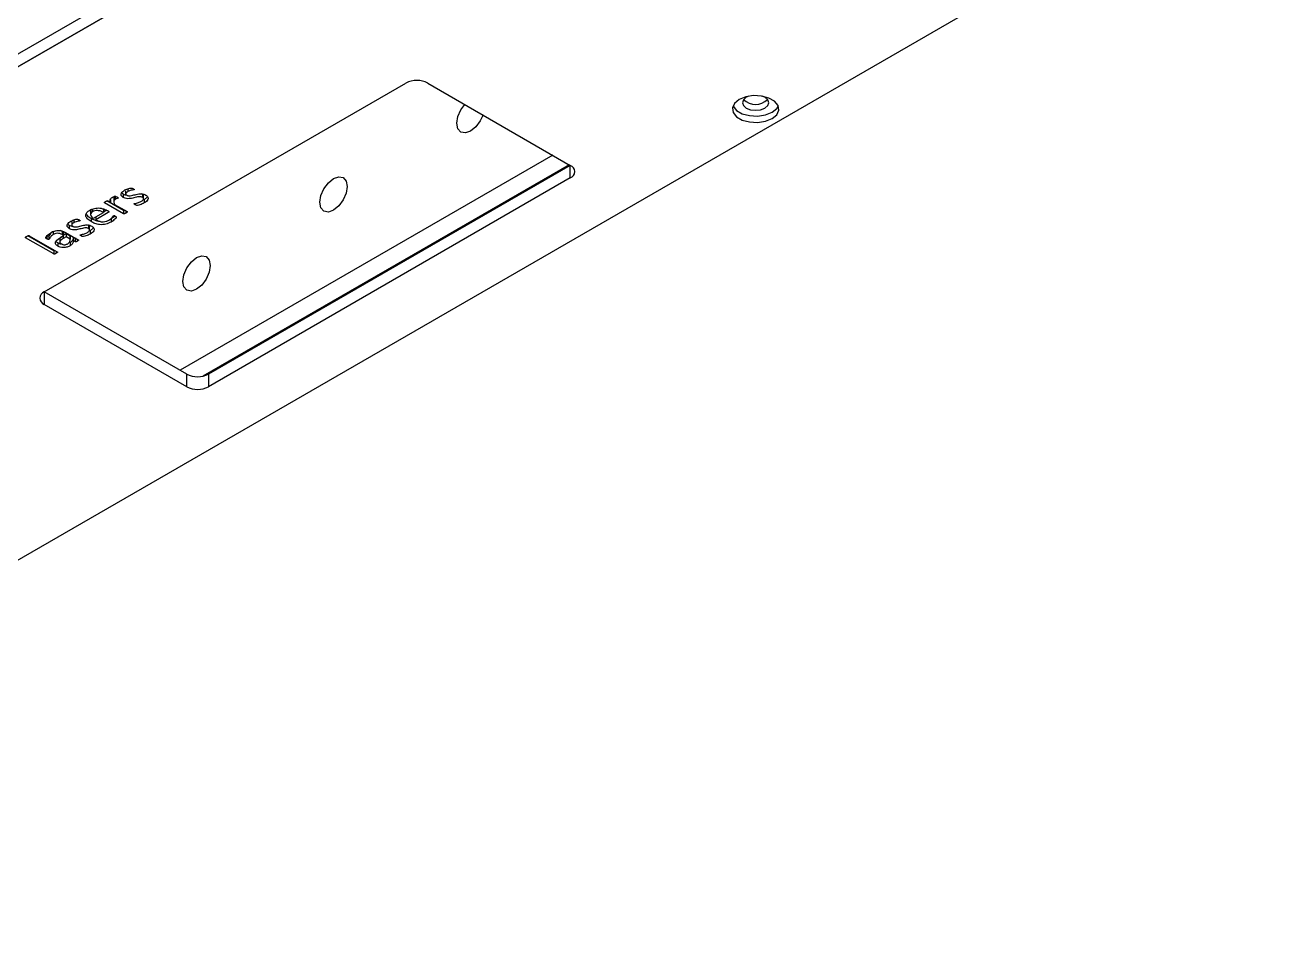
# Model space of a CAD drawing. Header units: millimetres. Extents: x 0 to 210, y 0 to 297.
# Drawn here: x 174.1 to 190.37, y 230.6 to 242.56 of the extents above; entities that cross this region are included whole.
import ezdxf

# ---------------------------------------------------------------- set-up
doc = ezdxf.new("R2010")
doc.units = ezdxf.units.MM
doc.linetypes.add('CENTERX2', pattern=[20.32, 12.7, -2.54, 2.54, -2.54])

msp = doc.modelspace()

# ---------------------------------------------------------------- linework, layer by layer
at = {"color": 7, "linetype": 'Continuous', "lineweight": 25}
for p, q in [((184.3694, 248.1739), (159.4084, 233.7642)), ((184.5108, 248.0923), (159.5498, 233.6826)), ((165.242, 230.6007), (190.3743, 245.1093)), ((174.3419, 239.1196), (179.0088, 241.8137)), ((179.2916, 241.8137), (181.1301, 240.7524)), ((180.9038, 240.883), (176.0955, 238.1073)), ((181.1159, 240.7606), (176.3873, 238.0308)), ((181.1301, 240.7524), (176.4632, 238.0583)), ((181.1301, 240.5891), (176.4632, 237.895)), ((175.393, 240.4251), (175.393, 240.3798)), ((175.419, 240.4545), (175.419, 240.4137)), ((175.5001, 240.4432), (175.5001, 240.4365)), ((175.1206, 240.276), (175.1206, 240.2678)), ((175.3638, 240.1274), (175.1206, 240.2678)), ((175.3638, 240.1682), (175.1489, 240.2923)), ((175.1628, 240.2922), (175.1983, 240.2717)), ((175.1983, 240.3126), (175.1983, 240.2717)), ((175.24, 240.3327), (175.24, 240.2817)), ((175.2554, 240.3541), (175.2554, 240.3132)), ((175.2944, 240.3338), (175.2944, 240.3276)), ((175.362, 240.3794), (175.362, 240.3386)), ((175.5153, 240.2616), (175.5153, 240.244)), ((175.6087, 240.381), (175.6015, 240.3839)), ((175.6087, 240.381), (175.6087, 240.3402)), ((175.6246, 240.3147), (175.6246, 240.3657)), ((175.6755, 240.3468), (175.633, 240.3079)), ((175.633, 240.3079), (175.633, 240.2671)), ((174.9397, 240.1627), (174.9397, 240.1116)), ((174.9659, 240.193), (174.9659, 240.1521)), ((174.977, 240.0685), (175.107, 240.1436)), ((175.1677, 240.1426), (175.0082, 240.0505)), ((175.107, 240.1844), (175.083, 240.1957)), ((175.107, 240.1844), (175.107, 240.1436)), ((175.1488, 240.1725), (175.107, 240.1484)), ((175.1569, 240.1688), (175.1652, 240.164)), ((175.1677, 240.1622), (175.1677, 240.1426)), ((175.2507, 240.2467), (175.4106, 240.1544)), ((175.3638, 240.1682), (175.3638, 240.1274)), ((175.3954, 240.1632), (175.3954, 240.136)), ((174.6653, 239.9772), (174.6653, 239.9364)), ((174.6963, 240.0229), (174.6963, 239.9776)), ((174.7223, 240.0523), (174.7223, 240.0115)), ((174.8034, 240.041), (174.8034, 240.0343)), ((174.912, 239.9788), (174.9048, 239.9817)), ((174.912, 239.9788), (174.912, 239.938)), ((174.9279, 239.9125), (174.9279, 239.9635)), ((174.9788, 239.9446), (174.9363, 239.9057)), ((174.9471, 240.0666), (174.9471, 240.0258)), ((175.0082, 240.0865), (175.0082, 240.0505)), ((175.2054, 240.0611), (175.2054, 240.0203)), ((174.1019, 239.8255), (174.1019, 239.8174)), ((174.4643, 239.6082), (174.1019, 239.8174)), ((174.4643, 239.649), (174.1293, 239.8424)), ((174.1486, 239.8444), (174.5111, 239.6352)), ((174.3762, 239.8408), (174.3762, 239.8031)), ((174.4037, 239.8384), (174.4037, 239.7976)), ((174.4578, 239.8997), (174.4578, 239.8588)), ((174.5429, 239.8078), (174.5429, 239.7568)), ((174.573, 239.8984), (174.5464, 239.9104)), ((174.5587, 239.827), (174.5923, 239.8464)), ((174.5923, 239.8872), (174.573, 239.8984)), ((174.573, 239.8984), (174.573, 239.8576)), ((174.5923, 239.8464), (174.573, 239.8576)), ((174.6235, 239.8284), (174.5856, 239.8065)), ((174.5923, 239.8872), (174.5923, 239.8464)), ((174.6235, 239.8692), (174.5923, 239.8512)), ((174.6168, 239.8863), (174.7817, 239.7911)), ((174.6754, 239.8393), (174.6235, 239.8692)), ((174.6235, 239.8692), (174.6235, 239.8284)), ((174.6754, 239.7984), (174.6235, 239.8284)), ((174.6748, 239.8282), (174.6754, 239.8393)), ((174.6754, 239.8393), (174.6754, 239.7984)), ((174.676, 239.7822), (174.676, 239.8332)), ((174.7411, 239.8085), (174.7164, 239.8228)), ((174.7164, 239.8228), (174.7164, 239.782)), ((174.7411, 239.7677), (174.7164, 239.782)), ((174.7411, 239.8085), (174.7411, 239.7677)), ((174.7696, 239.7981), (174.7696, 239.7747)), ((174.8186, 239.8594), (174.8186, 239.8418)), ((174.9363, 239.9057), (174.9363, 239.8649)), ((174.4643, 239.649), (174.4643, 239.6082)), ((174.4959, 239.6439), (174.4959, 239.6167)), ((174.5177, 239.7502), (174.5177, 239.7094)), ((174.6771, 239.7561), (174.6771, 239.7153)), ((176.1804, 238.0583), (174.3419, 239.1196)), ((176.1804, 237.895), (174.3419, 238.9563)), ((176.1804, 237.895), (176.1804, 238.0583)), ((176.4632, 238.0583), (176.4632, 237.895))]:
    msp.add_line(p, q, dxfattribs=at)
at = {"color": 7, "linetype": 'CENTERX2'}
msp.add_line((166.4795, 237.6831), (178.2882, 244.5001), dxfattribs=at)
at = {"color": 8, "linetype": 'Continuous', "lineweight": 25}
for p, q in [((181.1301, 240.5891), (181.1301, 240.7524)), ((174.5856, 239.8425), (174.5856, 239.8065)), ((174.3419, 239.1196), (174.3419, 238.9563))]:
    msp.add_line(p, q, dxfattribs=at)
at = {"color": 7, "linetype": 'Continuous', "lineweight": 25, "flags": 128}
for points in [[(183.3087, 241.6018), (183.2489, 241.5526), (183.2219, 241.4945), (183.231, 241.4345), (183.2751, 241.38), (183.3487, 241.3375), (183.4432, 241.3121), (183.5469, 241.3068), (183.6476, 241.3224), (183.7329, 241.3569), (183.7927, 241.4062), (183.8197, 241.4643), (183.8106, 241.5242), (183.7665, 241.5787), (183.6929, 241.6212), (183.5984, 241.6467), (183.4947, 241.6519), (183.394, 241.6363), (183.3087, 241.6018)], [(183.4325, 241.6449), (183.4006, 241.6304), (183.3637, 241.5986), (183.3508, 241.561), (183.3637, 241.5235), (183.4006, 241.4916), (183.4557, 241.4704), (183.5208, 241.4629), (183.5859, 241.4704), (183.641, 241.4916), (183.6779, 241.5235), (183.6908, 241.561), (183.6779, 241.5986), (183.641, 241.6304), (183.6091, 241.6449)], [(180.0036, 241.4027), (179.9689, 241.3258), (179.9116, 241.2485), (179.8439, 241.1939), (179.7763, 241.1704), (179.7189, 241.1815), (179.6806, 241.2256), (179.6671, 241.296), (179.6806, 241.3819), (179.7189, 241.4702), (179.7681, 241.5387)], [(183.2293, 241.5202), (183.231, 241.5162), (183.2751, 241.4617), (183.3487, 241.4192), (183.4432, 241.3937), (183.5469, 241.3885), (183.6476, 241.4041), (183.7329, 241.4386), (183.7927, 241.4878), (183.8123, 241.5202)], [(178.0762, 240.5816), (178.1438, 240.6052), (178.2012, 240.594), (178.2395, 240.5499), (178.2529, 240.4796), (178.2395, 240.3937), (178.2012, 240.3053), (178.1438, 240.228), (178.0762, 240.1734), (178.0085, 240.1499), (177.9512, 240.161), (177.9128, 240.2051), (177.8994, 240.2755), (177.9128, 240.3613), (177.9512, 240.4497), (178.0085, 240.5271), (178.0762, 240.5816)], [(176.3084, 239.5611), (176.376, 239.5847), (176.4334, 239.5735), (176.4717, 239.5294), (176.4852, 239.4591), (176.4717, 239.3732), (176.4334, 239.2848), (176.376, 239.2075), (176.3084, 239.1529), (176.2407, 239.1294), (176.1834, 239.1405), (176.1451, 239.1846), (176.1316, 239.255), (176.1451, 239.3408), (176.1834, 239.4292), (176.2407, 239.5065), (176.3084, 239.5611)]]:
    msp.add_lwpolyline(points, dxfattribs=at)
at = {"color": 7, "linetype": 'Continuous', "lineweight": 25}
for centre, radius, start, end in [((179.1502, 241.5408), 0.3074, 62.60967, 117.39033), ((183.5208, 241.7625), 0.223, 226.10451, 313.89549), ((181.0991, 240.6707), 0.0873, 290.78342, 69.21658), ((174.3729, 239.0379), 0.0873, 110.78342, 249.21658), ((176.3218, 238.3312), 0.3074, 242.60967, 297.39033), ((176.3218, 238.1679), 0.3074, 242.60967, 297.39033)]:
    msp.add_arc(centre, radius, start, end, dxfattribs=at)
for points, knots in [([(175.362, 240.3386), (175.3545, 240.3438), (175.3397, 240.3543), (175.332, 240.3746), (175.3388, 240.4041), (175.3642, 240.4219), (175.3819, 240.4343)], [0, 0, 0, 0, 0.18710657, 0.37406269, 0.56136162, 1, 1, 1, 1]), ([(175.3819, 240.4343), (175.3981, 240.4416), (175.4223, 240.4526), (175.4573, 240.4608), (175.4782, 240.4576), (175.4855, 240.4534), (175.4892, 240.4512)], [0, 0, 0, 0, 0.501107, 0.7519513, 0.8743092, 1, 1, 1, 1]), ([(175.5001, 240.4365), (175.4834, 240.434), (175.4536, 240.4296), (175.4296, 240.4186), (175.419, 240.4137)], [0, 0, 0, 0, 0.560195, 1, 1, 1, 1]), ([(175.4892, 240.4512), (175.4927, 240.4491), (175.4979, 240.446), (175.5024, 240.4414), (175.5024, 240.4383), (175.5009, 240.4371), (175.5001, 240.4365)], [0, 0, 0, 0, 0.5009375, 0.7505542, 0.8756117, 1, 1, 1, 1]), ([(175.1206, 240.2678), (175.1196, 240.2685), (175.1176, 240.2698), (175.1176, 240.2735), (175.1228, 240.2789), (175.1292, 240.2825), (175.1335, 240.2849)], [0, 0, 0, 0, 0.1252494, 0.2494368, 0.498674, 1, 1, 1, 1]), ([(175.1335, 240.2849), (175.1376, 240.2874), (175.1438, 240.2911), (175.1531, 240.2939), (175.1593, 240.2938), (175.1617, 240.2927), (175.1628, 240.2922)], [0, 0, 0, 0, 0.501623, 0.7504876, 0.8753471, 1, 1, 1, 1]), ([(175.1983, 240.2717), (175.1946, 240.2849), (175.1894, 240.3032), (175.1991, 240.3269), (175.2108, 240.3349), (175.2167, 240.3389)], [0, 0, 0, 0, 0.5600055, 0.7799744, 1, 1, 1, 1]), ([(175.2167, 240.3389), (175.2265, 240.3438), (175.2387, 240.3498), (175.2557, 240.3539), (175.2623, 240.3531), (175.2701, 240.3497), (175.2758, 240.3463), (175.2803, 240.3437)], [0, 0, 0, 0, 0.4997327, 0.6242242, 0.6865106, 0.7491895, 1, 1, 1, 1]), ([(175.2554, 240.3132), (175.2495, 240.3077), (175.2377, 240.2964), (175.241, 240.2727), (175.247, 240.2566), (175.2507, 240.2467)], [0, 0, 0, 0, 0.27707564, 0.55792295, 1, 1, 1, 1]), ([(175.2554, 240.3541), (175.2491, 240.3485), (175.2397, 240.3403), (175.2407, 240.3307), (175.2411, 240.3276)], [0, 0, 0, 0, 0.6732549, 1, 1, 1, 1]), ([(175.2944, 240.3276), (175.2866, 240.3254), (175.2727, 240.3214), (175.2607, 240.3157), (175.2554, 240.3132)], [0, 0, 0, 0, 0.5601049, 1, 1, 1, 1]), ([(175.2803, 240.3437), (175.2843, 240.3413), (175.2903, 240.3378), (175.296, 240.3331), (175.2971, 240.3297), (175.2953, 240.3283), (175.2944, 240.3276)], [0, 0, 0, 0, 0.5014049, 0.7511669, 0.8758293, 1, 1, 1, 1]), ([(175.362, 240.3794), (175.3535, 240.3844), (175.3444, 240.3898), (175.3417, 240.3968), (175.3415, 240.3973)], [0, 0, 0, 0, 0.9332391, 1, 1, 1, 1]), ([(175.4136, 240.364), (175.4049, 240.365), (175.3852, 240.3671), (175.3703, 240.375), (175.362, 240.3794)], [0, 0, 0, 0, 0.4402629, 1, 1, 1, 1]), ([(175.6087, 240.3402), (175.6044, 240.3423), (175.5958, 240.3464), (175.5732, 240.3484), (175.535, 240.3431), (175.4866, 240.3282), (175.4314, 240.3194), (175.3871, 240.3258), (175.3704, 240.3343), (175.362, 240.3386)], [0, 0, 0, 0, 0.0624455, 0.1249206, 0.249958, 0.5009907, 0.7499261, 0.8749318, 1, 1, 1, 1]), ([(175.419, 240.4137), (175.4132, 240.41), (175.4016, 240.4027), (175.3918, 240.3896), (175.3936, 240.3763), (175.4021, 240.3701), (175.4063, 240.367)], [0, 0, 0, 0, 0.2810241, 0.5607772, 0.7802844, 1, 1, 1, 1]), ([(175.4063, 240.367), (175.4106, 240.3649), (175.4191, 240.3607), (175.4414, 240.3584), (175.4797, 240.3635), (175.5279, 240.3781), (175.5823, 240.3877), (175.6267, 240.3818), (175.6435, 240.3735), (175.6519, 240.3693)], [0, 0, 0, 0, 0.0624666, 0.1249041, 0.2499894, 0.5010199, 0.7501072, 0.8750647, 1, 1, 1, 1]), ([(175.5153, 240.244), (175.5119, 240.2462), (175.5067, 240.2495), (175.5017, 240.2542), (175.5022, 240.2573), (175.5039, 240.2585), (175.5047, 240.2591)], [0, 0, 0, 0, 0.5008265, 0.7504387, 0.8751432, 1, 1, 1, 1]), ([(175.5047, 240.2591), (175.5236, 240.2627), (175.5573, 240.2692), (175.5845, 240.2823), (175.5965, 240.2881)], [0, 0, 0, 0, 0.5601561, 1, 1, 1, 1]), ([(175.633, 240.2671), (175.6152, 240.2588), (175.5886, 240.2463), (175.5518, 240.2345), (175.5275, 240.2367), (175.5194, 240.2416), (175.5153, 240.244)], [0, 0, 0, 0, 0.5011202, 0.7520047, 0.8744983, 1, 1, 1, 1]), ([(175.5965, 240.2881), (175.6029, 240.2922), (175.6157, 240.3005), (175.6262, 240.3152), (175.6235, 240.3301), (175.6136, 240.3368), (175.6087, 240.3402)], [0, 0, 0, 0, 0.2809141, 0.5606757, 0.7801113, 1, 1, 1, 1]), ([(175.6236, 240.3606), (175.6234, 240.3639), (175.623, 240.3717), (175.6139, 240.3777), (175.6087, 240.381)], [0, 0, 0, 0, 0.4301568, 1, 1, 1, 1]), ([(175.6519, 240.3693), (175.6636, 240.3606), (175.687, 240.3433), (175.6834, 240.3019), (175.6521, 240.2803), (175.633, 240.2671)], [0, 0, 0, 0, 0.2799898, 0.5596511, 1, 1, 1, 1]), ([(174.9471, 240.0258), (174.9292, 240.0376), (174.8935, 240.0611), (174.8732, 240.1047), (174.8886, 240.1452), (174.9162, 240.164), (174.93, 240.1734)], [0, 0, 0, 0, 0.2806839, 0.5598467, 0.7796665, 1, 1, 1, 1]), ([(174.9471, 240.0666), (174.9278, 240.0782), (174.8987, 240.0956), (174.8912, 240.1189), (174.8887, 240.1268)], [0, 0, 0, 0, 0.6645286, 1, 1, 1, 1]), ([(174.93, 240.1734), (174.9486, 240.1825), (174.9856, 240.2006), (175.0563, 240.2043), (175.1144, 240.1905), (175.1427, 240.176), (175.1569, 240.1688)], [0, 0, 0, 0, 0.2799631, 0.5585807, 0.778939, 1, 1, 1, 1]), ([(174.9659, 240.1521), (174.9567, 240.1451), (174.9381, 240.131), (174.939, 240.0978), (174.9626, 240.0796), (174.977, 240.0685)], [0, 0, 0, 0, 0.2797043, 0.5597752, 1, 1, 1, 1]), ([(174.9565, 240.1839), (174.9508, 240.1797), (174.9401, 240.1719), (174.9418, 240.1621), (174.9426, 240.1576)], [0, 0, 0, 0, 0.5369166, 1, 1, 1, 1]), ([(175.107, 240.1436), (175.096, 240.1496), (175.074, 240.1615), (175.0328, 240.17), (174.993, 240.1657), (174.975, 240.1567), (174.9659, 240.1521)], [0, 0, 0, 0, 0.2809943, 0.5604108, 0.7796644, 1, 1, 1, 1]), ([(175.1652, 240.164), (175.1679, 240.1623), (175.1733, 240.159), (175.1761, 240.1526), (175.1736, 240.1467), (175.1697, 240.144), (175.1677, 240.1426)], [0, 0, 0, 0, 0.28076007, 0.55920434, 0.77966034, 1, 1, 1, 1]), ([(175.1758, 240.0452), (175.1848, 240.0509), (175.1996, 240.0603), (175.2148, 240.0758), (175.2244, 240.0897), (175.2314, 240.0988), (175.2349, 240.1033)], [0, 0, 0, 0, 0.3399859, 0.5602779, 0.780581, 1, 1, 1, 1]), ([(175.2547, 240.1), (175.254, 240.0991), (175.2426, 240.0845), (175.2234, 240.0724), (175.2054, 240.0611)], [0, 0, 0, 0, 0.0574732, 1, 1, 1, 1]), ([(175.2596, 240.0975), (175.2646, 240.0948), (175.272, 240.0906), (175.2724, 240.0827), (175.266, 240.0719), (175.2483, 240.0493), (175.2226, 240.0319), (175.2054, 240.0203)], [0, 0, 0, 0, 0.1246031, 0.18661997, 0.24931598, 0.49977661, 1, 1, 1, 1]), ([(175.2349, 240.1033), (175.2359, 240.1038), (175.2378, 240.1047), (175.243, 240.1051), (175.2508, 240.1025), (175.2561, 240.0995), (175.2596, 240.0975)], [0, 0, 0, 0, 0.12468868, 0.24990245, 0.49878314, 1, 1, 1, 1]), ([(175.3829, 240.1704), (175.3823, 240.1701), (175.3793, 240.1685), (175.3744, 240.1668), (175.3677, 240.1664), (175.3651, 240.1676), (175.3638, 240.1682)], [0, 0, 0, 0, 0.1141214, 0.5579142, 0.7786483, 1, 1, 1, 1]), ([(175.3954, 240.136), (175.3908, 240.1334), (175.3839, 240.1296), (175.3745, 240.126), (175.3677, 240.1256), (175.3651, 240.1268), (175.3638, 240.1274)], [0, 0, 0, 0, 0.50096352, 0.75096256, 0.87530733, 1, 1, 1, 1]), ([(175.4106, 240.1544), (175.4112, 240.1541), (175.4123, 240.1534), (175.4134, 240.1516), (175.4128, 240.1482), (175.4067, 240.1426), (175.3999, 240.1386), (175.3954, 240.136)], [0, 0, 0, 0, 0.0628574, 0.1251775, 0.249824, 0.4995281, 1, 1, 1, 1]), ([(174.6653, 239.9364), (174.6578, 239.9416), (174.643, 239.9521), (174.6353, 239.9724), (174.6421, 240.0019), (174.6675, 240.0197), (174.6852, 240.0321)], [0, 0, 0, 0, 0.1871066, 0.3740627, 0.5613616, 1, 1, 1, 1]), ([(174.6653, 239.9772), (174.6568, 239.9822), (174.6477, 239.9876), (174.645, 239.9946), (174.6448, 239.9951)], [0, 0, 0, 0, 0.9332391, 1, 1, 1, 1]), ([(174.7169, 239.9618), (174.7082, 239.9628), (174.6885, 239.9649), (174.6736, 239.9728), (174.6653, 239.9772)], [0, 0, 0, 0, 0.44026286, 1, 1, 1, 1]), ([(174.912, 239.938), (174.9077, 239.9401), (174.8991, 239.9442), (174.8765, 239.9462), (174.8382, 239.9409), (174.7899, 239.926), (174.7347, 239.9172), (174.6904, 239.9236), (174.6736, 239.9321), (174.6653, 239.9364)], [0, 0, 0, 0, 0.0624455, 0.1249206, 0.249958, 0.5009907, 0.7499261, 0.8749318, 1, 1, 1, 1]), ([(174.6852, 240.0321), (174.7014, 240.0394), (174.7256, 240.0504), (174.7606, 240.0586), (174.7815, 240.0554), (174.7888, 240.0512), (174.7925, 240.049)], [0, 0, 0, 0, 0.501107, 0.7519513, 0.8743092, 1, 1, 1, 1]), ([(174.7223, 240.0115), (174.7165, 240.0078), (174.7049, 240.0005), (174.6951, 239.9874), (174.6969, 239.9741), (174.7054, 239.9679), (174.7096, 239.9648)], [0, 0, 0, 0, 0.28102412, 0.56077725, 0.7802844, 1, 1, 1, 1]), ([(174.7096, 239.9648), (174.7139, 239.9627), (174.7223, 239.9585), (174.7447, 239.9562), (174.783, 239.9613), (174.8312, 239.9759), (174.8856, 239.9855), (174.93, 239.9796), (174.9468, 239.9713), (174.9552, 239.9671)], [0, 0, 0, 0, 0.0624666, 0.1249041, 0.2499894, 0.5010199, 0.7501072, 0.8750647, 1, 1, 1, 1]), ([(174.8034, 240.0343), (174.7867, 240.0318), (174.7569, 240.0274), (174.7328, 240.0164), (174.7223, 240.0115)], [0, 0, 0, 0, 0.560195, 1, 1, 1, 1]), ([(174.7925, 240.049), (174.796, 240.0469), (174.8012, 240.0438), (174.8057, 240.0392), (174.8057, 240.0361), (174.8042, 240.0349), (174.8034, 240.0343)], [0, 0, 0, 0, 0.5009375, 0.7505542, 0.8756117, 1, 1, 1, 1]), ([(174.8998, 239.8859), (174.9062, 239.89), (174.919, 239.8983), (174.9295, 239.913), (174.9268, 239.9279), (174.9169, 239.9346), (174.912, 239.938)], [0, 0, 0, 0, 0.2809141, 0.5606757, 0.7801113, 1, 1, 1, 1]), ([(174.9269, 239.9584), (174.9267, 239.9617), (174.9263, 239.9695), (174.9172, 239.9755), (174.912, 239.9788)], [0, 0, 0, 0, 0.4301568, 1, 1, 1, 1]), ([(174.9552, 239.9671), (174.9669, 239.9584), (174.9903, 239.9411), (174.9867, 239.8997), (174.9554, 239.8781), (174.9363, 239.8649)], [0, 0, 0, 0, 0.2799898, 0.5596511, 1, 1, 1, 1]), ([(175.0649, 240.029), (175.0623, 240.0288), (175.0382, 240.0269), (174.9951, 240.0426), (174.9631, 240.0586), (174.9471, 240.0666)], [0, 0, 0, 0, 0.057758, 0.527979, 1, 1, 1, 1]), ([(175.2054, 240.0203), (175.1844, 240.0097), (175.1425, 239.9885), (175.061, 239.9833), (174.9951, 240.0005), (174.9631, 240.0173), (174.9471, 240.0258)], [0, 0, 0, 0, 0.2803984, 0.5584096, 0.778783, 1, 1, 1, 1]), ([(175.0082, 240.0505), (175.0215, 240.0434), (175.0478, 240.0293), (175.0984, 240.0204), (175.1442, 240.0287), (175.1652, 240.0397), (175.1758, 240.0452)], [0, 0, 0, 0, 0.28119185, 0.55946081, 0.77912547, 1, 1, 1, 1]), ([(174.1019, 239.8174), (174.1008, 239.8181), (174.0986, 239.8196), (174.099, 239.8235), (174.1053, 239.8291), (174.1119, 239.8331), (174.1164, 239.8358)], [0, 0, 0, 0, 0.1248134, 0.2489091, 0.4987725, 1, 1, 1, 1]), ([(174.1164, 239.8358), (174.1211, 239.8384), (174.128, 239.8424), (174.1378, 239.8459), (174.1447, 239.8462), (174.1473, 239.845), (174.1486, 239.8444)], [0, 0, 0, 0, 0.5014219, 0.7512593, 0.8758541, 1, 1, 1, 1]), ([(174.3762, 239.8031), (174.3712, 239.8059), (174.3612, 239.8116), (174.3643, 239.8282), (174.3839, 239.8525), (174.4094, 239.8706), (174.4264, 239.8827)], [0, 0, 0, 0, 0.1248852, 0.2486152, 0.4992676, 1, 1, 1, 1]), ([(174.4037, 239.8384), (174.4027, 239.8379), (174.4005, 239.8369), (174.395, 239.8366), (174.3859, 239.8384), (174.3801, 239.8417), (174.3762, 239.8439)], [0, 0, 0, 0, 0.1253653, 0.2501225, 0.4992197, 1, 1, 1, 1]), ([(174.4037, 239.7976), (174.4027, 239.7971), (174.4005, 239.7961), (174.395, 239.7958), (174.3859, 239.7976), (174.3801, 239.8009), (174.3762, 239.8031)], [0, 0, 0, 0, 0.1253653, 0.2501225, 0.4992197, 1, 1, 1, 1]), ([(174.4578, 239.8997), (174.4439, 239.8894), (174.4244, 239.875), (174.4129, 239.8527), (174.4068, 239.8432), (174.4037, 239.8384)], [0, 0, 0, 0, 0.5591442, 0.7803692, 1, 1, 1, 1]), ([(174.4578, 239.8588), (174.4439, 239.8485), (174.4244, 239.8341), (174.4129, 239.8119), (174.4068, 239.8023), (174.4037, 239.7976)], [0, 0, 0, 0, 0.5591442, 0.7803692, 1, 1, 1, 1]), ([(174.4264, 239.8827), (174.4415, 239.8907), (174.4717, 239.9067), (174.5301, 239.9167), (174.5812, 239.9051), (174.6049, 239.8926), (174.6168, 239.8863)], [0, 0, 0, 0, 0.2812164, 0.5592529, 0.7788666, 1, 1, 1, 1]), ([(174.573, 239.8576), (174.5638, 239.8625), (174.5457, 239.8723), (174.5099, 239.8775), (174.4794, 239.8703), (174.465, 239.8627), (174.4578, 239.8588)], [0, 0, 0, 0, 0.28144411, 0.55877586, 0.77878185, 1, 1, 1, 1]), ([(174.5177, 239.7094), (174.5112, 239.7136), (174.4982, 239.7221), (174.4872, 239.7381), (174.4853, 239.7552), (174.4986, 239.7884), (174.532, 239.8099), (174.5587, 239.827)], [0, 0, 0, 0, 0.1254101, 0.2506085, 0.3759101, 0.5013521, 1, 1, 1, 1]), ([(174.5177, 239.7502), (174.5109, 239.7544), (174.5003, 239.7608), (174.4953, 239.7692), (174.4935, 239.7722)], [0, 0, 0, 0, 0.6427217, 1, 1, 1, 1]), ([(174.5856, 239.8065), (174.5699, 239.7966), (174.5502, 239.7843), (174.5423, 239.765), (174.5432, 239.755), (174.5498, 239.7457), (174.5573, 239.7408), (174.5611, 239.7384)], [0, 0, 0, 0, 0.4987994, 0.6242651, 0.7494832, 0.8746153, 1, 1, 1, 1]), ([(174.5663, 239.8314), (174.5588, 239.8264), (174.5475, 239.8188), (174.5426, 239.808), (174.5433, 239.8037), (174.5435, 239.8027)], [0, 0, 0, 0, 0.6037033, 0.9064696, 1, 1, 1, 1]), ([(174.6481, 239.7406), (174.6545, 239.745), (174.6674, 239.754), (174.6764, 239.7745), (174.6758, 239.7894), (174.6754, 239.7984)], [0, 0, 0, 0, 0.279682, 0.559516, 1, 1, 1, 1]), ([(174.7164, 239.8228), (174.7157, 239.8089), (174.7143, 239.7842), (174.6885, 239.7647), (174.6771, 239.7561)], [0, 0, 0, 0, 0.5604804, 1, 1, 1, 1]), ([(174.7164, 239.782), (174.7157, 239.7681), (174.7143, 239.7434), (174.6885, 239.7239), (174.6771, 239.7153)], [0, 0, 0, 0, 0.5604804, 1, 1, 1, 1]), ([(174.7526, 239.8079), (174.7514, 239.8075), (174.749, 239.8066), (174.7444, 239.8069), (174.7422, 239.808), (174.7411, 239.8085)], [0, 0, 0, 0, 0.3229156, 0.6605265, 1, 1, 1, 1]), ([(174.7696, 239.7747), (174.7655, 239.7724), (174.7593, 239.7691), (174.7505, 239.7658), (174.7444, 239.7661), (174.7422, 239.7672), (174.7411, 239.7677)], [0, 0, 0, 0, 0.50042, 0.7504909, 0.8749022, 1, 1, 1, 1]), ([(174.7817, 239.7911), (174.7827, 239.7904), (174.7846, 239.7891), (174.7844, 239.7857), (174.7795, 239.7806), (174.7736, 239.7771), (174.7696, 239.7747)], [0, 0, 0, 0, 0.12502448, 0.25007177, 0.49976034, 1, 1, 1, 1]), ([(174.8186, 239.8418), (174.8152, 239.844), (174.81, 239.8473), (174.805, 239.852), (174.8055, 239.8551), (174.8071, 239.8563), (174.808, 239.8569)], [0, 0, 0, 0, 0.5008265, 0.7504387, 0.8751432, 1, 1, 1, 1]), ([(174.808, 239.8569), (174.8269, 239.8605), (174.8606, 239.867), (174.8878, 239.8801), (174.8998, 239.8859)], [0, 0, 0, 0, 0.56015615, 1, 1, 1, 1]), ([(174.9363, 239.8649), (174.9185, 239.8566), (174.8919, 239.8441), (174.8551, 239.8323), (174.8308, 239.8345), (174.8227, 239.8394), (174.8186, 239.8418)], [0, 0, 0, 0, 0.5011202, 0.7520047, 0.8744983, 1, 1, 1, 1]), ([(174.4834, 239.6511), (174.4828, 239.6508), (174.4798, 239.6492), (174.4749, 239.6475), (174.4681, 239.6471), (174.4655, 239.6484), (174.4643, 239.649)], [0, 0, 0, 0, 0.1161327, 0.5589026, 0.7790544, 1, 1, 1, 1]), ([(174.4959, 239.6167), (174.4913, 239.6141), (174.4844, 239.6103), (174.4749, 239.6067), (174.4681, 239.6063), (174.4655, 239.6076), (174.4643, 239.6082)], [0, 0, 0, 0, 0.50098978, 0.75096702, 0.8752594, 1, 1, 1, 1]), ([(174.5111, 239.6352), (174.5121, 239.6344), (174.5141, 239.6329), (174.5133, 239.629), (174.5073, 239.6234), (174.5005, 239.6194), (174.4959, 239.6167)], [0, 0, 0, 0, 0.1240191, 0.2487736, 0.49878902, 1, 1, 1, 1]), ([(174.5732, 239.7337), (174.5651, 239.7345), (174.5438, 239.7364), (174.5277, 239.7449), (174.5177, 239.7502)], [0, 0, 0, 0, 0.3777378, 1, 1, 1, 1]), ([(174.6771, 239.7153), (174.6644, 239.7088), (174.639, 239.696), (174.5918, 239.6888), (174.5481, 239.6944), (174.5279, 239.7044), (174.5177, 239.7094)], [0, 0, 0, 0, 0.2806584, 0.5597119, 0.7796371, 1, 1, 1, 1]), ([(174.5611, 239.7384), (174.5683, 239.7349), (174.5826, 239.7281), (174.6097, 239.7269), (174.6319, 239.7322), (174.6427, 239.7378), (174.6481, 239.7406)], [0, 0, 0, 0, 0.279813, 0.5586135, 0.7790638, 1, 1, 1, 1])]:
    msp.add_open_spline(points, degree=3, knots=knots, dxfattribs=at)

doc.saveas('drawing.dxf')
